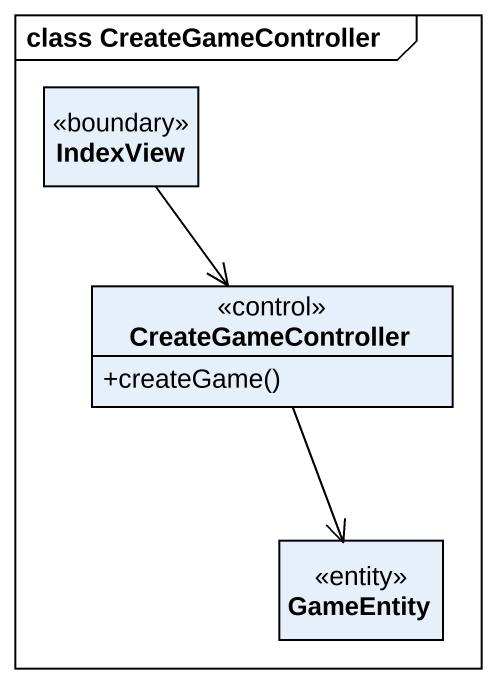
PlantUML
@startuml
mainframe class CreateGameController
hide circle
hide empty members
skinparam classAttributeIconSize 0
class IndexView <<boundary>>
class CreateGameController <<control>> {
  +createGame()
}
class GameEntity <<entity>>
IndexView -- CreateGameController
IndexView --> CreateGameController
CreateGameController -- GameEntity
CreateGameController --> GameEntity
@enduml
